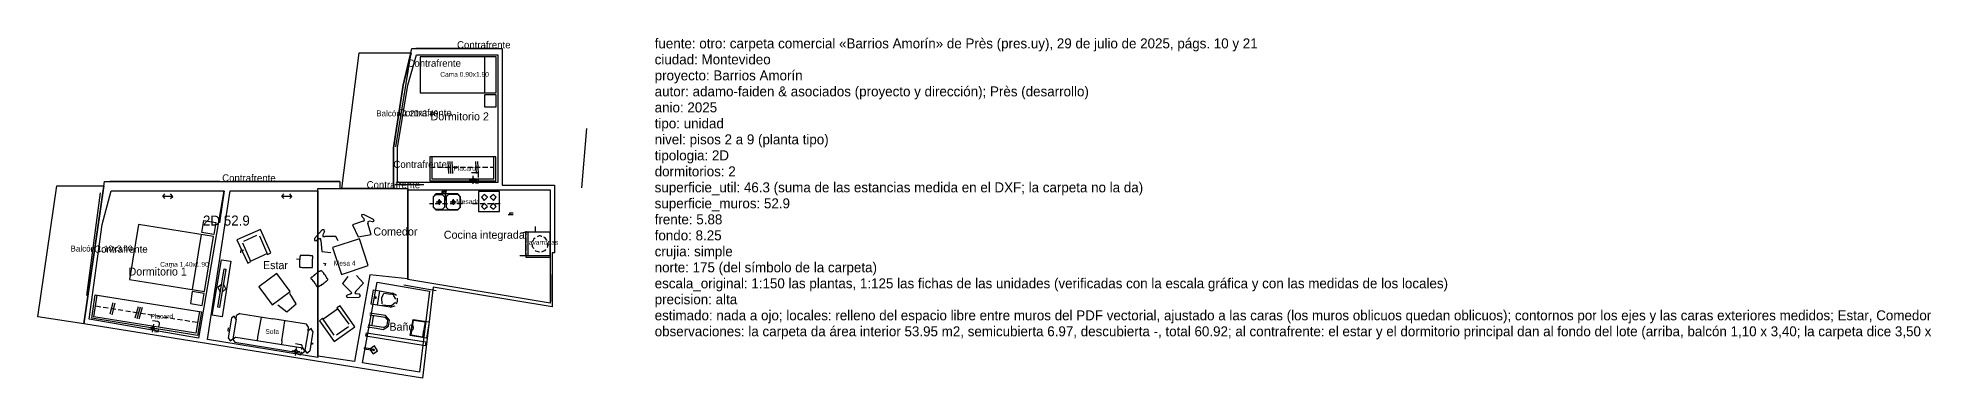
# Model space of a CAD drawing. Header units: metres. Extents: x -1.1 to 93.1, y 0 to 8.5.
# Drawn here: x -1.15 to 45.98, y 0 to 8.52 of the extents above; entities that cross this region are included whole.
import ezdxf

# ---------------------------------------------------------------- set-up
doc = ezdxf.new("R2010")
doc.units = ezdxf.units.M
for name, color, linetype in [('Trazo_Cotas', 9, 'Continuous'), ('Trazo_Datos', 7, 'Continuous'), ('Trazo_Entrada', 1, 'Continuous'), ('Trazo_Equipamiento', 8, 'Continuous'), ('Trazo_Estancias', 3, 'Continuous'), ('Trazo_Fachada', 30, 'Continuous'), ('Trazo_Medianeras', 8, 'Continuous'), ('Trazo_Norte', 1, 'Continuous'), ('Trazo_Puertas', 1, 'Continuous'), ('Trazo_Unidad', 7, 'Continuous'), ('Trazo_Ventanas', 5, 'Continuous')]:
    doc.layers.add(name, color=color, linetype=linetype)

msp = doc.modelspace()

# ---------------------------------------------------------------- linework, layer by layer
at = {"layer": 'Trazo_Cotas'}
for points in [[(7.74, 4.75), (6.45, 4.75), (6.88, 8.14), (8.18, 8.14), (7.98, 7.33), (7.74, 5.76)], [(0, 1.36), (-1.15, 1.54), (-0.67, 4.81), (0.5, 4.81)]]:
    msp.add_lwpolyline(points, close=True, dxfattribs=at)
at = {"layer": 'Trazo_Entrada'}
msp.add_line((11.71, 1.92), (11.71, 2.6), dxfattribs=at)
at = {"layer": 'Trazo_Equipamiento', "color": 9}
for p, q in [((10.02, 8.04), (10.02, 7.14)), ((8.78, 5.27), (8.7, 5.27)), ((8.78, 5.27), (8.7, 5.27)), ((8.97, 5.27), (8.85, 5.27)), ((8.97, 5.27), (8.85, 5.27)), ((9.16, 5.27), (9.03, 5.27)), ((9.16, 5.27), (9.03, 5.27)), ((9.1, 5.42), (9.12, 5.12)), ((9.1, 5.42), (9.12, 5.12)), ((9.15, 5.42), (9.17, 5.12)), ((9.15, 5.42), (9.17, 5.12)), ((9.2, 5.42), (9.22, 5.12)), ((9.2, 5.42), (9.22, 5.12)), ((9.35, 5.27), (9.22, 5.27)), ((9.35, 5.27), (9.22, 5.27)), ((9.53, 5.27), (9.41, 5.27)), ((9.53, 5.27), (9.41, 5.27)), ((9.72, 5.27), (9.6, 5.27)), ((9.72, 5.27), (9.6, 5.27)), ((9.91, 5.27), (9.78, 5.27)), ((9.91, 5.27), (9.78, 5.27)), ((9.79, 5.42), (9.81, 5.12)), ((9.79, 5.42), (9.81, 5.12)), ((9.84, 5.42), (9.86, 5.12)), ((9.84, 5.42), (9.86, 5.12)), ((10.1, 5.27), (9.97, 5.27)), ((10.1, 5.27), (9.97, 5.27)), ((10.25, 5.27), (10.16, 5.27)), ((10.25, 5.27), (10.16, 5.27)), ((6.98, 3.93), (6.72, 3.84)), ((6.95, 4.05), (7.01, 3.99)), ((7.24, 3.97), (6.99, 4.1)), ((7.18, 3.6), (7.1, 3.87)), ((7.22, 3.91), (7.14, 3.93)), ((2.72, 2.22), (2.94, 3.6)), ((4, 3.43), (4.33, 3.58)), ((5.96, 3.71), (5.77, 3.5)), ((5.81, 3.45), (5.88, 3.49)), ((5.93, 3.45), (5.95, 3.17)), ((6.02, 3.67), (5.98, 3.59)), ((6.3, 3.55), (6.03, 3.55)), ((6.36, 3.44), (6.3, 3.55)), ((4.59, 3.12), (4.18, 2.93)), ((5.4, 2.97), (5.32, 2.98)), ((5.95, 3.17), (6.18, 3.15)), ((6.6, 2.55), (6.47, 2.37)), ((6.47, 2.37), (6.67, 2.17)), ((6.8, 2.18), (6.99, 2.38)), ((6.99, 2.38), (6.82, 2.57)), ((0.73, 1.89), (0.65, 1.6)), ((0.73, 1.89), (0.65, 1.6)), ((6.59, 2.09), (6.67, 2.11)), ((6.59, 2.02), (6.88, 2.03)), ((6.89, 2.1), (6.81, 2.11)), ((0.3, 1.81), (0.43, 1.79)), ((0.3, 1.81), (0.43, 1.79)), ((0.49, 1.78), (0.61, 1.76)), ((0.49, 1.78), (0.61, 1.76)), ((0.68, 1.75), (0.8, 1.73)), ((0.68, 1.75), (0.8, 1.73)), ((0.78, 1.88), (0.7, 1.59)), ((0.78, 1.88), (0.7, 1.59)), ((0.86, 1.72), (0.98, 1.7)), ((0.86, 1.72), (0.98, 1.7)), ((1.05, 1.69), (1.17, 1.67)), ((1.05, 1.69), (1.17, 1.67)), ((1.23, 1.66), (1.35, 1.64)), ((1.23, 1.66), (1.35, 1.64)), ((1.36, 1.79), (1.28, 1.5)), ((1.36, 1.79), (1.28, 1.5)), ((1.41, 1.78), (1.33, 1.49)), ((1.41, 1.78), (1.33, 1.49)), ((1.46, 1.77), (1.38, 1.48)), ((1.46, 1.77), (1.38, 1.48)), ((1.42, 1.63), (1.54, 1.61)), ((1.42, 1.63), (1.54, 1.61)), ((1.6, 1.6), (1.72, 1.58)), ((1.6, 1.6), (1.72, 1.58)), ((1.79, 1.57), (1.91, 1.55)), ((1.79, 1.57), (1.91, 1.55)), ((1.97, 1.54), (2.1, 1.52)), ((1.97, 1.54), (2.1, 1.52)), ((2.16, 1.51), (2.28, 1.49)), ((2.16, 1.51), (2.28, 1.49)), ((2.34, 1.48), (2.47, 1.46)), ((2.34, 1.48), (2.47, 1.46)), ((2.53, 1.45), (2.65, 1.43)), ((2.53, 1.45), (2.65, 1.43)), ((2.71, 1.42), (2.85, 1.4)), ((2.71, 1.42), (2.85, 1.4)), ((3.69, 1.5), (3.61, 1.01)), ((3.76, 1.55), (3.69, 1.5)), ((3.81, 1.48), (3.73, 0.99)), ((3.81, 1.48), (3.76, 1.55)), ((3.81, 1.48), (3.82, 1.57)), ((3.9, 1.62), (3.82, 1.57)), ((3.89, 1.62), (4.73, 1.49)), ((5.57, 1.35), (4.73, 1.49)), ((4.95, 0.94), (5.03, 1.44)), ((5.98, 1.48), (6.34, 1.74)), ((3.61, 1.01), (3.66, 0.94)), ((3.66, 0.94), (3.73, 0.99)), ((3.8, 1.03), (3.73, 0.97)), ((3.73, 0.97), (3.78, 0.9)), ((3.8, 1.03), (5.48, 0.76)), ((5.61, 1.19), (5.53, 0.7)), ((5.62, 1.28), (5.57, 1.35)), ((5.61, 1.19), (5.62, 1.28)), ((5.68, 1.24), (5.61, 1.19)), ((5.73, 1.17), (5.65, 0.69)), ((5.73, 1.17), (5.68, 1.25)), ((6.62, 1.29), (6.32, 1.08)), ((3.78, 0.9), (5.46, 0.63)), ((4.95, 0.94), (4.94, 0.84)), ((5.46, 0.63), (5.53, 0.68)), ((5.53, 0.69), (5.48, 0.76)), ((5.53, 0.7), (5.58, 0.63)), ((5.58, 0.63), (5.65, 0.69))]:
    msp.add_line(p, q, dxfattribs=at)
at = {"layer": 'Trazo_Equipamiento', "color": 8}
for p, q in [((9.83, 4.96), (9.63, 4.96)), ((9.73, 4.86), (9.73, 5.06)), ((2.23, 4.55), (1.98, 4.55)), ((5.2, 4.55), (4.95, 4.55)), ((8.72, 4.36), (8.64, 4.36)), ((8.8, 4.61), (8.73, 4.54)), ((8.73, 4.54), (8.73, 4.28)), ((8.73, 4.28), (8.8, 4.21)), ((8.8, 4.6), (8.74, 4.54)), ((8.74, 4.28), (8.74, 4.54)), ((8.74, 4.28), (8.8, 4.22)), ((8.91, 4.36), (8.78, 4.36)), ((9.35, 4.61), (8.8, 4.61)), ((8.8, 4.6), (8.96, 4.6)), ((8.81, 4.41), (8.95, 4.41)), ((8.88, 4.48), (8.88, 4.34)), ((9.02, 4.54), (8.96, 4.6)), ((8.96, 4.22), (9.02, 4.28)), ((9.09, 4.36), (8.97, 4.36)), ((9.02, 4.54), (9.02, 4.28)), ((9.03, 4.66), (9.03, 4.45)), ((9.05, 4.45), (9.05, 4.66)), ((9.12, 4.6), (9.06, 4.54)), ((9.06, 4.54), (9.06, 4.28)), ((9.06, 4.28), (9.12, 4.22)), ((9.35, 4.6), (9.12, 4.6)), ((9.16, 4.41), (9.3, 4.41)), ((9.28, 4.36), (9.16, 4.36)), ((9.23, 4.48), (9.23, 4.34)), ((9.47, 4.36), (9.34, 4.36)), ((9.42, 4.54), (9.35, 4.61)), ((9.41, 4.54), (9.35, 4.6)), ((9.35, 4.21), (9.42, 4.28)), ((9.35, 4.22), (9.41, 4.28)), ((9.41, 4.28), (9.41, 4.54)), ((9.42, 4.28), (9.42, 4.54)), ((9.84, 4.36), (9.72, 4.36)), ((10.03, 4.36), (9.91, 4.36)), ((10.22, 4.36), (10.09, 4.36)), ((10.41, 4.36), (10.28, 4.36)), ((8.96, 4.22), (8.8, 4.22)), ((8.8, 4.21), (9.35, 4.21)), ((9.12, 4.22), (9.35, 4.22)), ((10.61, 4.1), (10.73, 4.1)), ((10.64, 4.1), (10.73, 4.1)), ((11.29, 3.68), (11.29, 3.8)), ((11.06, 3.58), (11.06, 3.68)), ((11.06, 3.39), (11.06, 3.52)), ((11.06, 3.2), (11.06, 3.33)), ((11.1, 3.66), (11.1, 3.06)), ((11.05, 3.06), (10.9, 3.06)), ((11.06, 3.03), (11.06, 3.14)), ((7.39, 2.19), (7.33, 1.83)), ((7.49, 2.12), (7.44, 2)), ((7.44, 2), (7.45, 1.86)), ((7.52, 2.13), (7.67, 2.1)), ((7.74, 2.09), (7.67, 2.1)), ((7.69, 1.82), (7.79, 1.9)), ((7.82, 2.07), (7.72, 2.13)), ((7.8, 1.98), (7.74, 2.08)), ((7.82, 1.86), (7.84, 1.93)), ((7.84, 1.93), (7.84, 2)), ((7.54, 1.57), (7.15, 1.63)), ((7.15, 1.59), (7.53, 1.53)), ((7.21, 1.34), (7.24, 1.55)), ((7.47, 1.84), (7.63, 1.82)), ((7.6, 1.45), (7.53, 1.52)), ((7.64, 1.45), (7.54, 1.57)), ((7.58, 1.32), (7.6, 1.45)), ((7.62, 1.3), (7.64, 1.45)), ((7.63, 1.82), (7.69, 1.82)), ((7.66, 1.78), (7.78, 1.81)), ((1.83, 1.23), (1.63, 1.26)), ((1.72, 1.15), (1.75, 1.35)), ((7.49, 1.27), (7.11, 1.33)), ((7.48, 1.22), (7.62, 1.3)), ((7.49, 1.27), (7.58, 1.32)), ((5.4, 0.66), (5.21, 0.69)), ((5.29, 0.57), (5.32, 0.77))]:
    msp.add_line(p, q, dxfattribs=at)
at = {"layer": 'Trazo_Equipamiento', "color": 9}
for points in [[(8.41, 7.14), (10.31, 7.14), (10.31, 8.04), (8.41, 8.04)], [(10.31, 7.09), (10.02, 7.09), (10.02, 6.79), (10.31, 6.79)], [(10.3, 5.54), (8.65, 5.54), (8.65, 4.94), (10.3, 4.94)], [(10.25, 5.54), (8.7, 5.54), (8.7, 4.99), (10.25, 4.99)], [(3.02, 2.17), (3.24, 3.55), (1.37, 3.85), (1.14, 2.47)], [(2.95, 3.65), (3, 3.95), (3.3, 3.9), (3.25, 3.6)], [(6.22, 3.27), (6.44, 2.6), (7.11, 2.82), (6.89, 3.49)], [(3.21, 1.58), (3.44, 2.96), (3.68, 2.93), (3.46, 1.54)], [(5.72, 3.06), (5.66, 3.06), (5.65, 3.07), (5.41, 3.07), (5.41, 3.05), (5.4, 3.04), (5.4, 2.97), (5.39, 2.96), (5.39, 2.79), (5.4, 2.78), (5.43, 2.78), (5.45, 2.77), (5.72, 2.77), (5.72, 2.99), (5.73, 3), (5.73, 3.05)], [(3.55, 2.73), (3.39, 1.77), (3.35, 1.78), (3.51, 2.74)], [(4.71, 1.84), (5.16, 2.17), (4.83, 2.62), (4.38, 2.29)], [(5.85, 2.28), (5.86, 2.29), (5.87, 2.29), (5.88, 2.3), (5.89, 2.3), (5.91, 2.32), (5.92, 2.32), (5.93, 2.33), (5.94, 2.33), (5.96, 2.35), (5.97, 2.35), (5.99, 2.37), (6, 2.37), (6, 2.38), (6.01, 2.39), (6.02, 2.39), (6.05, 2.42), (6.06, 2.42), (6.07, 2.43), (6.07, 2.44), (6.08, 2.44), (6.1, 2.46), (6.1, 2.48), (6.08, 2.5), (6.08, 2.51), (6.07, 2.52), (6.07, 2.53), (6.05, 2.55), (6.05, 2.56), (6.04, 2.57), (6.04, 2.58), (6.03, 2.59), (6.02, 2.59), (6.02, 2.6), (6, 2.62), (6, 2.63), (5.97, 2.66), (5.97, 2.67), (5.96, 2.67), (5.94, 2.69), (5.92, 2.69), (5.91, 2.68), (5.9, 2.68), (5.89, 2.67), (5.88, 2.67), (5.87, 2.66), (5.86, 2.66), (5.82, 2.62), (5.81, 2.62), (5.78, 2.59), (5.77, 2.59), (5.76, 2.58), (5.76, 2.57), (5.75, 2.56), (5.74, 2.56), (5.71, 2.53), (5.7, 2.53), (5.68, 2.51), (5.68, 2.5), (5.7, 2.48), (5.7, 2.47), (5.73, 2.44), (5.73, 2.43), (5.74, 2.43), (5.75, 2.42), (5.75, 2.41), (5.77, 2.39), (5.77, 2.38), (5.79, 2.36), (5.79, 2.35), (5.8, 2.34), (5.8, 2.33), (5.82, 2.31), (5.82, 2.3), (5.84, 2.28)], [(0.2, 1.5), (0.29, 2.09), (2.94, 1.66), (2.84, 1.07)], [(0.25, 1.54), (0.34, 2.08), (2.89, 1.67), (2.8, 1.13)], [(2.71, 2.17), (2.67, 1.87), (2.96, 1.82), (3.01, 2.12)]]:
    msp.add_lwpolyline(points, close=True, dxfattribs=at)
at = {"layer": 'Trazo_Equipamiento', "color": 8}
for points in [[(9.78, 4.96), (9.73, 5.01), (9.68, 4.96), (9.73, 4.91)], [(8.93, 4.41), (8.88, 4.46), (8.84, 4.41), (8.88, 4.37)], [(8.92, 4.41), (8.88, 4.45), (8.85, 4.41), (8.88, 4.38)], [(8.96, 4.68), (8.99, 4.68), (8.99, 4.66), (8.98, 4.64), (8.96, 4.64)], [(9.28, 4.41), (9.23, 4.46), (9.19, 4.41), (9.23, 4.37)], [(9.27, 4.41), (9.23, 4.45), (9.2, 4.41), (9.23, 4.38)], [(9.87, 4.17), (10.39, 4.17), (10.39, 4.67), (9.87, 4.67)], [(10.09, 4.53), (10.01, 4.6), (9.94, 4.53), (10.01, 4.45)], [(10.09, 4.3), (10.01, 4.38), (9.94, 4.3), (10.01, 4.23)], [(10.31, 4.53), (10.24, 4.6), (10.16, 4.53), (10.24, 4.45)], [(10.31, 4.3), (10.24, 4.38), (10.16, 4.3), (10.24, 4.23)], [(11.05, 3.66), (11.65, 3.66), (11.65, 3.06), (11.05, 3.06)], [(11.66, 3.02), (11.06, 3.02), (11.06, 3.03), (11.66, 3.03)], [(7.27, 2.02), (7.29, 2), (7.32, 2.02), (7.3, 2.04)], [(8.57, 1), (8.16, 1.07), (8.23, 1.47), (8.63, 1.41)], [(1.78, 1.24), (1.74, 1.3), (1.68, 1.25), (1.73, 1.2)], [(7.07, 1.14), (8.55, 0.91), (8.53, 0.81), (7.05, 1.05)], [(5.36, 0.66), (5.31, 0.72), (5.26, 0.68), (5.3, 0.62)]]:
    msp.add_lwpolyline(points, close=True, dxfattribs=at)
for points in [[(9.87, 5.02), (9.87, 5.12), (9.86, 5.12), (9.86, 5.13), (9.85, 5.13), (9.84, 5.14), (9.69, 5.14)], [(9.79, 4.89), (9.87, 4.89), (9.87, 4.96)], [(2.03, 4.5), (1.98, 4.55), (2.03, 4.61)], [(2.17, 4.5), (2.23, 4.55), (2.17, 4.61)], [(5, 4.5), (4.95, 4.55), (5, 4.61)], [(5.15, 4.5), (5.2, 4.55), (5.15, 4.61)], [(9.05, 4.64), (9.07, 4.67), (9.04, 4.69), (9.01, 4.67), (9.03, 4.64)], [(9.05, 4.64), (9.06, 4.67), (9.04, 4.68), (9.02, 4.67), (9.03, 4.64)], [(10.73, 4.13), (10.64, 4.13), (10.64, 4.1)], [(10.92, 3.63), (10.94, 3.64), (10.99, 3.65), (11.05, 3.66)], [(11.2, 3.36), (11.21, 3.33), (11.21, 3.3), (11.23, 3.27), (11.24, 3.25)], [(11.28, 3.51), (11.27, 3.5), (11.24, 3.48), (11.23, 3.45), (11.21, 3.42)], [(11.45, 3.55), (11.44, 3.55), (11.41, 3.56), (11.38, 3.56), (11.35, 3.55), (11.33, 3.54)], [(11.58, 3.45), (11.57, 3.46), (11.55, 3.49), (11.53, 3.51), (11.5, 3.53)], [(11.58, 3.27), (11.59, 3.28), (11.6, 3.31), (11.6, 3.39)], [(11.28, 3.2), (11.29, 3.19), (11.38, 3.16), (11.39, 3.16)], [(11.45, 3.16), (11.47, 3.17), (11.5, 3.19), (11.53, 3.2), (11.55, 3.22)], [(7.66, 1.78), (7.33, 1.83), (7.18, 1.85), (7.24, 2.21), (7.39, 2.19), (7.72, 2.13)], [(1.88, 1.29), (1.89, 1.36), (1.89, 1.39), (1.87, 1.41), (1.86, 1.41), (1.85, 1.42), (1.72, 1.44)], [(8.49, 1.21), (8.47, 1.03), (8.18, 1.08), (8.24, 1.45), (8.53, 1.41), (8.5, 1.23)], [(1.77, 1.17), (1.86, 1.16), (1.87, 1.23)], [(7.09, 1.29), (7.32, 1.25), (7.48, 1.22)], [(5.45, 0.72), (5.46, 0.78), (5.47, 0.79), (5.46, 0.8), (5.46, 0.82), (5.44, 0.84), (5.42, 0.84), (5.29, 0.86)], [(5.35, 0.6), (5.43, 0.59), (5.44, 0.66)], [(7.25, 0.72), (7.01, 0.76), (7.01, 0.74), (7.24, 0.7)], [(7.15, 0.72), (7.23, 0.61), (7.34, 0.69), (7.27, 0.81), (7.15, 0.73)], [(7.23, 0.7), (7.25, 0.69), (7.27, 0.71), (7.25, 0.73), (7.23, 0.72)]]:
    msp.add_lwpolyline(points, dxfattribs=at)
at = {"layer": 'Trazo_Equipamiento', "color": 9}
for points in [[(6.72, 3.84), (6.86, 3.54), (7.18, 3.6)], [(6.99, 4.1), (6.94, 4.09), (6.95, 4.05)], [(6.98, 3.93), (7.02, 3.95), (7.01, 3.99)], [(7.14, 3.93), (7.1, 3.91), (7.1, 3.87)], [(7.22, 3.91), (7.26, 3.93), (7.24, 3.97)], [(4.39, 3.56), (4.59, 3.1), (4.68, 3.14), (4.42, 3.72), (3.83, 3.46), (4.1, 2.88)], [(4.1, 2.88), (4.18, 2.92), (3.98, 3.38)], [(5.77, 3.5), (5.77, 3.45), (5.81, 3.44)], [(5.93, 3.45), (5.93, 3.49), (5.88, 3.49)], [(6.02, 3.67), (6.01, 3.71), (5.96, 3.71)], [(5.98, 3.59), (5.98, 3.55), (6.03, 3.55)], [(4, 3.2), (3.93, 3.21), (3.92, 3.14)], [(5.99, 2.88), (6.04, 2.87), (6.03, 2.81)], [(3.45, 2.35), (3.35, 2.27), (3.41, 2.16)], [(3.46, 2.15), (3.55, 2.24), (3.49, 2.35)], [(4.85, 1.84), (5.08, 1.66), (5.31, 1.86), (5.15, 2.12)], [(6.59, 2.09), (6.56, 2.05), (6.6, 2.02)], [(6.67, 2.11), (6.7, 2.14), (6.67, 2.17)], [(6.8, 2.18), (6.78, 2.14), (6.81, 2.11)], [(6.88, 2.03), (6.92, 2.06), (6.89, 2.1)], [(4.34, 0.94), (4.35, 1.03), (4.44, 1.53)], [(6.26, 1.08), (5.97, 1.5), (5.89, 1.44), (6.26, 0.92), (6.78, 1.29), (6.41, 1.81)], [(6.41, 1.81), (6.33, 1.76), (6.63, 1.35)], [(3.61, 1.26), (3.6, 1.19), (3.64, 1.18)], [(5.72, 0.89), (5.72, 0.85), (5.68, 0.85)]]:
    msp.add_lwpolyline(points, dxfattribs=at)
at = {"layer": 'Trazo_Estancias', "color": 5}
for points in [[(10.35, 4.9), (7.84, 4.9), (7.84, 5.76), (8.1, 7.33), (8.32, 8.09), (10.35, 8.09)], [(2.87, 1), (0.14, 1.48), (0.46, 3.85), (0.69, 4.69), (3.5, 4.69)]]:
    msp.add_lwpolyline(points, close=True, dxfattribs=at)
at = {"layer": 'Trazo_Estancias', "color": 40}
msp.add_lwpolyline([(8.1, 2.49), (7.15, 2.59), (6.77, 0.42), (5.85, 0.55), (5.85, 4.75), (8.1, 4.75)], close=True, dxfattribs=at)
at = {"layer": 'Trazo_Estancias', "color": 2}
msp.add_lwpolyline([(5.85, 0.52), (3.09, 0.97), (3.66, 4.69), (5.85, 4.69)], close=True, dxfattribs=at)
at = {"layer": 'Trazo_Estancias', "color": 30}
msp.add_lwpolyline([(11.66, 1.88), (8.1, 2.47), (8.1, 4.71), (11.66, 4.71)], close=True, dxfattribs=at)
at = {"layer": 'Trazo_Estancias', "color": 4}
msp.add_lwpolyline([(8.39, 0.15), (6.97, 0.39), (7.33, 2.4), (8.64, 2.18)], close=True, dxfattribs=at)
at = {"layer": 'Trazo_Fachada'}
for p, q in [((7.98, 7.33), (8.2, 8.25)), ((8.2, 8.25), (10.46, 8.25)), ((7.74, 5.76), (7.98, 7.33)), ((7.74, 4.75), (7.74, 5.76)), ((0, 1.36), (0.52, 4.92)), ((0.52, 4.92), (6.4, 4.92)), ((6.4, 4.75), (7.74, 4.75))]:
    msp.add_line(p, q, dxfattribs=at)
at = {"layer": 'Trazo_Medianeras'}
msp.add_line((8.47, 0), (0, 1.36), dxfattribs=at)
at = {"layer": 'Trazo_Norte'}
msp.add_line((12.57, 6.25), (12.44, 4.76), dxfattribs=at)
at = {"layer": 'Trazo_Puertas'}
for p, q in [((8.5, 4.84), (7.78, 4.84)), ((3.4, 3.89), (3.52, 4.69)), ((8.81, 2.19), (8, 2.33))]:
    msp.add_line(p, q, dxfattribs=at)
at = {"layer": 'Trazo_Unidad'}
msp.add_lwpolyline([(11.71, 1.79), (8.73, 2.28), (8.47, 0), (0, 1.36), (0.52, 4.92), (6.4, 4.92), (6.4, 4.75), (7.74, 4.75), (7.74, 5.76), (7.98, 7.33), (8.2, 8.25), (10.46, 8.25), (10.46, 4.83), (11.77, 4.83), (11.77, 3.14), (11.71, 3.14)], close=True, dxfattribs=at)
at = {"layer": 'Trazo_Ventanas'}
for p, q in [((7.8, 5.79), (8.18, 8.14)), ((10.35, 8.25), (8.3, 8.25)), ((3.4, 4.92), (0.65, 4.92)), ((6.4, 4.92), (3.7, 4.92)), ((7.74, 4.75), (6.5, 4.75)), ((0.08, 2.07), (0.42, 4.64))]:
    msp.add_line(p, q, dxfattribs=at)

# ---------------------------------------------------------------- texts
at = {"layer": 'Trazo_Cotas'}
for s, p in [('Balcón 1.20x3.40', (7.31, 6.55)), ('Balcón 1.10x3.40', (-0.33, 3.17))]:
    msp.add_text(s, height=0.15, dxfattribs=at).set_placement(p)
at = {"layer": 'Trazo_Datos'}
for s, p in [('fuente: otro: carpeta comercial «Barrios Amorín» de Près (pres.uy), 29 de julio de 2025, págs. 10 y 21', (14.27, 8.25)), ('ciudad: Montevideo', (14.27, 7.85)), ('proyecto: Barrios Amorín', (14.27, 7.45)), ('autor: adamo-faiden & asociados (proyecto y dirección); Près (desarrollo)', (14.27, 7.05)), ('anio: 2025', (14.27, 6.65)), ('tipo: unidad', (14.27, 6.25)), ('tipologia: 2D', (14.27, 5.45)), ('nivel: pisos 2 a 9 (planta tipo)', (14.27, 5.85)), ('dormitorios: 2', (14.27, 5.05)), ('superficie_util: 46.3 (suma de las estancias medida en el DXF; la carpeta no la da)', (14.27, 4.65)), ('superficie_muros: 52.9', (14.27, 4.25)), ('frente: 5.88', (14.27, 3.85)), ('fondo: 8.25', (14.27, 3.45)), ('crujia: simple', (14.27, 3.05)), ('norte: 175 (del símbolo de la carpeta)', (14.27, 2.65)), ('escala_original: 1:150 las plantas, 1:125 las fichas de las unidades (verificadas con la escala gráfica y con las medidas de los locales)', (14.27, 2.25)), ('precision: alta', (14.27, 1.85)), ('estimado: nada a ojo; locales: relleno del espacio libre entre muros del PDF vectorial, ajustado a las caras (los muros oblicuos quedan oblicuos); contornos por los ejes y las caras exteriores medidos; Estar, Comedor y Cocina integrada son un mismo ambiente: sus límites (sin muro) se trazaron según el amueblamiento de la ficha, por eso el comedor puede no tocar la fachada; el equipamiento es el de la ficha de la unidad (1:125) calzada sobre la planta por correlación de muros (86-98 %)', (14.27, 1.45)), ('observaciones: la carpeta da área interior 53.95 m2, semicubierta 6.97, descubierta -, total 60.92; al contrafrente: el estar y el dormitorio principal dan al fondo del lote (arriba, balcón 1,10 x 3,40; la carpeta dice 3,50 x 1,00) y el dormitorio 2 tiene un balcón oblicuo 1,20 x 3,40 (3,46 x 1,00 en la carpeta), en Trazo_Cotas; el muro de abajo es el lindero oblicuo; se entra por el costado derecho, desde el palier; unidades 202 a 902; Barrios Amorín 1168, Palermo; lote irregular de 237 m² (el lindero de arriba en la página es oblicuo, 9,1°)', (14.27, 1.05))]:
    msp.add_text(s, height=0.25, dxfattribs=at).set_placement(p)
at = {"layer": 'Trazo_Equipamiento', "color": 8}
for s, p in [('Cama 0.90x1.90', (8.91, 7.54)), ('Placard', (9.24, 5.19)), ('Mesada', (9.31, 4.36)), ('Lavarropas', (11.03, 3.34)), ('Cama 1.40x1.90', (1.91, 2.79)), ('Mesa 4', (6.25, 2.82)), ('Placard', (1.67, 1.49)), ('Sofa', (4.54, 1.11))]:
    msp.add_text(s, height=0.12, dxfattribs=at).set_placement(p)
at = {"layer": 'Trazo_Estancias', "color": 5}
for s, p in [('Dormitorio 2', (8.67, 6.45)), ('Dormitorio 1', (1.12, 2.57))]:
    msp.add_text(s, height=0.2, dxfattribs=at).set_placement(p)
at = {"layer": 'Trazo_Estancias', "color": 40}
msp.add_text('Comedor', height=0.2, dxfattribs=at).set_placement((7.24, 3.57))
at = {"layer": 'Trazo_Estancias', "color": 30}
msp.add_text('Cocina integrada', height=0.2, dxfattribs=at).set_placement((9, 3.49))
at = {"layer": 'Trazo_Estancias', "color": 2}
msp.add_text('Estar', height=0.2, dxfattribs=at).set_placement((4.48, 2.73))
at = {"layer": 'Trazo_Estancias', "color": 4}
msp.add_text('Baño', height=0.2, dxfattribs=at).set_placement((7.64, 1.19))
at = {"layer": 'Trazo_Fachada'}
for p in [(9.33, 8.25), (8.09, 7.79), (7.86, 6.55), (7.74, 5.26), (3.46, 4.92), (7.07, 4.75), (0.26, 3.14)]:
    msp.add_text('Contrafrente', height=0.18, dxfattribs=at).set_placement(p)
at = {"layer": 'Trazo_Unidad'}
msp.add_text('2D 52.9', height=0.25, dxfattribs=at).set_placement((2.98, 3.82))

doc.saveas('drawing.dxf')
